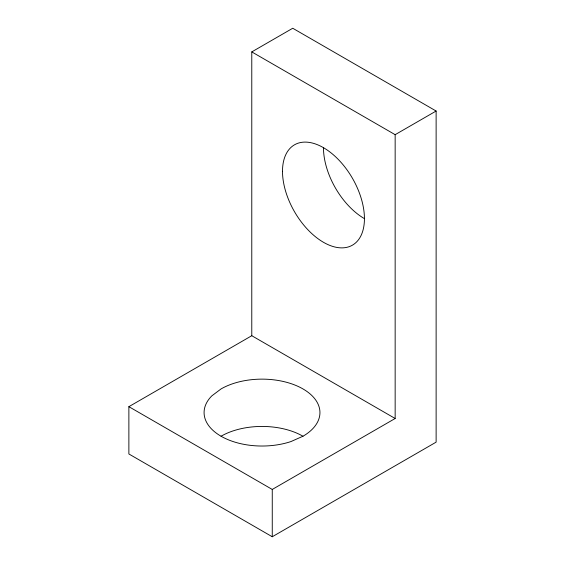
<?xml version="1.0" encoding="UTF-8"?>
<svg xmlns="http://www.w3.org/2000/svg" width="565" height="565" viewBox="0 0 565 565"><rect width="100%" height="100%" fill="white"/><g stroke="black" fill="none" stroke-linecap="round" stroke-linejoin="round"><path stroke-width="0.85" d="M251.778 51.902L292.741 28.25L436.124 111.03L436.124 442.148L272.259 536.75L128.876 453.97L128.876 406.673L251.778 335.716L395.154 418.495L395.154 134.682L251.778 51.902L251.778 335.716M395.154 134.682L436.124 111.03M128.876 406.673L272.259 489.445L395.154 418.495M302.981 436.229L290.989 441.548A57.934 33.448 0 0 1 221.056 436.229A57.934 33.448 0 0 1 211.847 395.853L221.056 388.932A57.934 33.448 0 0 1 302.981 388.932A57.934 33.448 0 0 1 302.981 436.229A57.934 33.448 0 0 0 221.056 436.229M272.259 489.445L272.259 536.75M364.432 218.641A57.934 33.448 60 0 1 323.47 147.691M282.5 171.336A57.934 33.448 60 0 0 343.951 247.781A57.934 33.448 60 0 0 343.951 165.849A57.934 33.448 60 0 0 282.5 171.336"/></g></svg>
